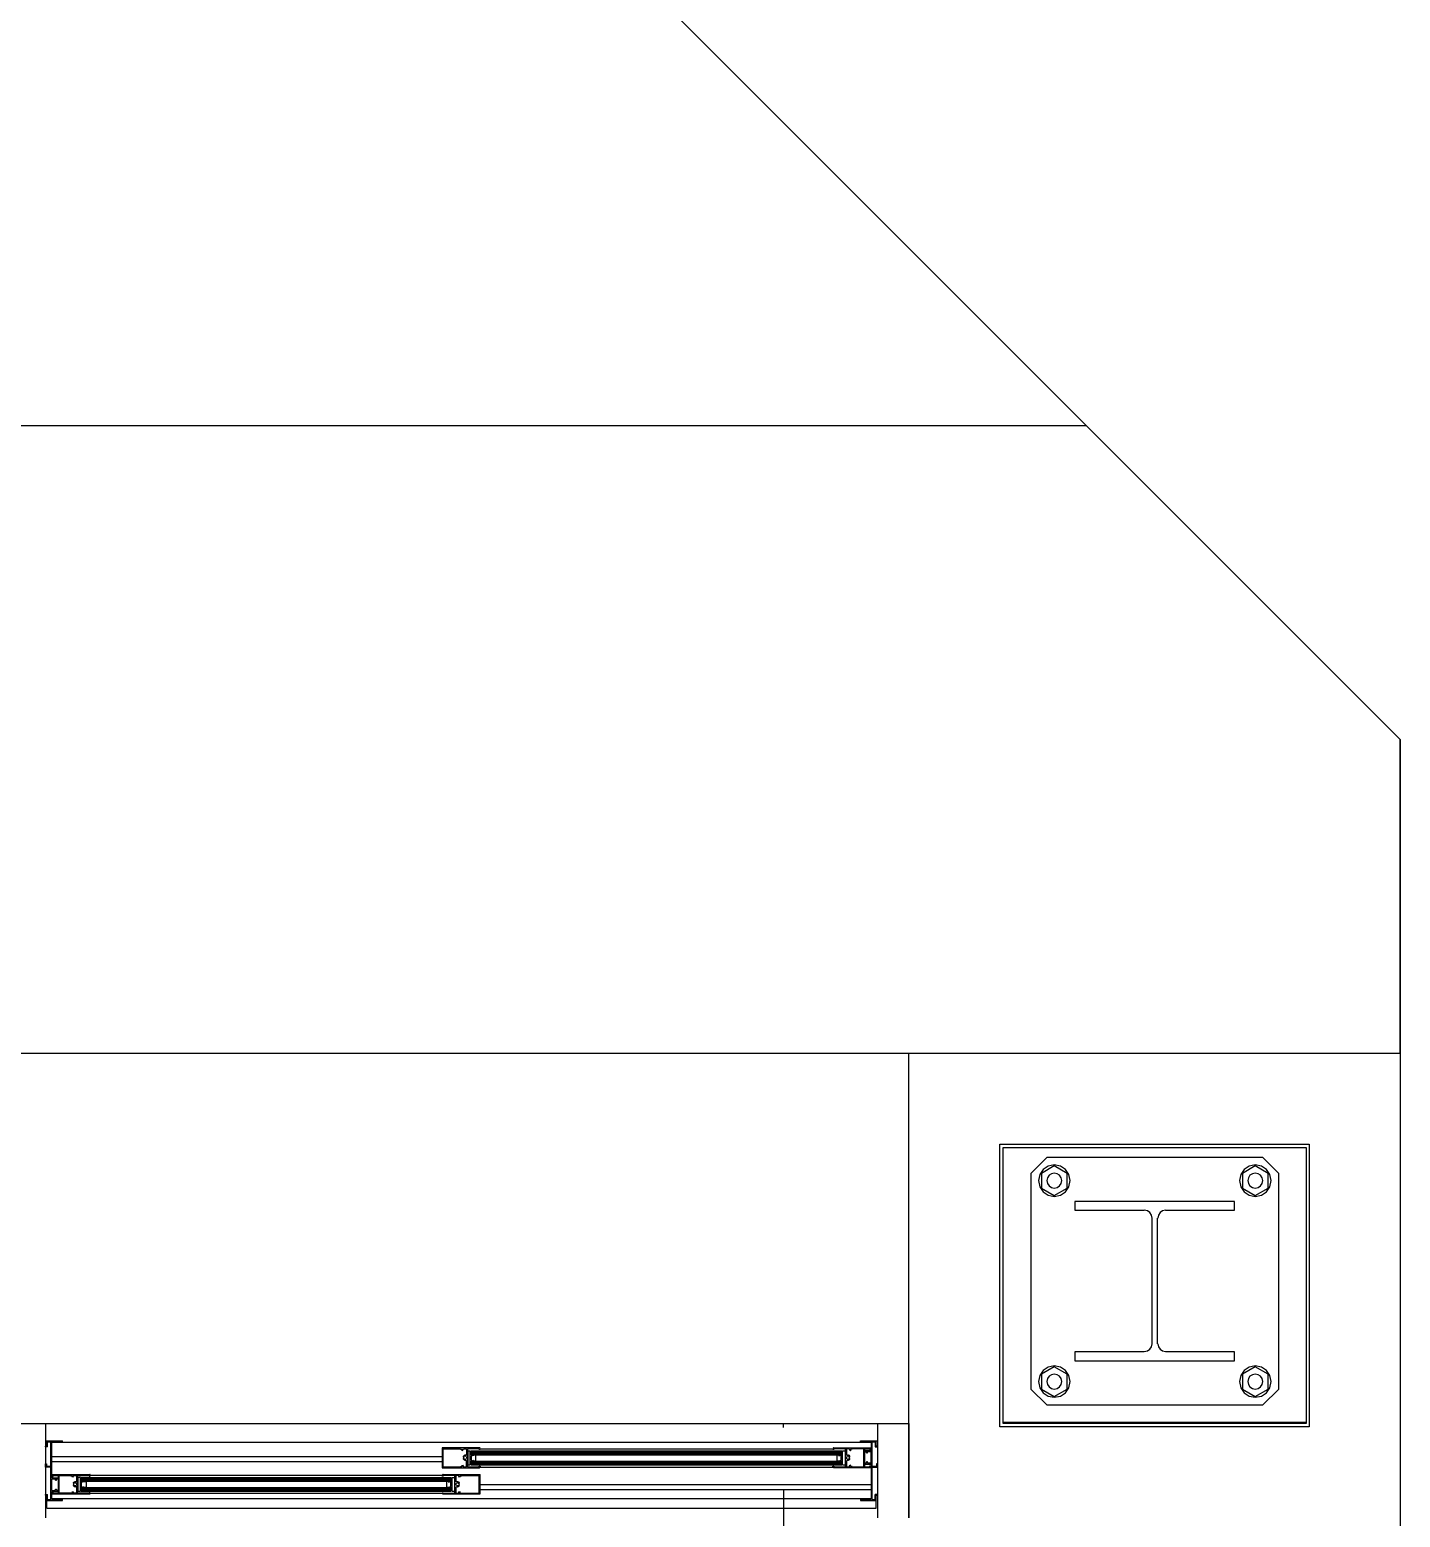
# Model space of a CAD drawing. Header units: millimetres. Extents: x 7649 to 34105, y 3983 to 25377.
# Drawn here: x 31922 to 34105, y 20638 to 23007 of the extents above; entities that cross this region are included whole.
import ezdxf

# ---------------------------------------------------------------- set-up
doc = ezdxf.new("R2010")
doc.units = ezdxf.units.MM

msp = doc.modelspace()

# ---------------------------------------------------------------- linework, layer by layer
at = {"layer": 'GEOMETRY', "color": 7}
for p, q in [((30605.23611, 25376.89306), (34105.14444, 21876.45556)), ((33605.08194, 22376.51806), (7649.45694, 22376.51806)), ((34105.14444, 21876.45556), (33605.08194, 22376.51806)), ((34105.14444, 21876.45556), (34105.14444, 5374.92222)), ((34105.14444, 21376.92222), (34105.14444, 21876.45556)), ((7649.45694, 21376.92222), (34105.14444, 21376.92222)), ((33542.11111, 21210.76389), (33516.71111, 21185.36389)), ((33886.06944, 21210.76389), (33542.11111, 21210.76389)), ((33911.46944, 21185.36389), (33886.06944, 21210.76389)), ((33516.71111, 21185.36389), (33516.71111, 20841.93472)), ((33536.24377, 21191.7604), (33530.85715, 21183.77083)), ((33553.75278, 21197.53472), (33533.64444, 21185.36389)), ((33533.64444, 21185.36389), (33533.64444, 21162.08056)), ((33544.23333, 21197.14702), (33536.24377, 21191.7604)), ((33554.01736, 21199.12222), (33544.23333, 21197.14702)), ((33549.38305, 21184.95736), (33545.5985, 21182.40567)), ((33554.01736, 21185.89306), (33549.38305, 21184.95736)), ((33574.39028, 21185.36389), (33553.75278, 21197.53472)), ((33563.80139, 21197.14702), (33554.01736, 21199.12222)), ((33558.65167, 21184.95736), (33554.01736, 21185.89306)), ((33562.43623, 21182.40567), (33558.65167, 21184.95736)), ((33571.79095, 21191.7604), (33563.80139, 21197.14702)), ((33577.17758, 21183.77083), (33571.79095, 21191.7604)), ((33574.39028, 21162.08056), (33574.39028, 21185.36389)), ((33856.3896, 21191.7604), (33851.00298, 21183.77083)), ((33873.89861, 21197.53472), (33853.79028, 21185.36389)), ((33853.79028, 21185.36389), (33853.79028, 21162.08056)), ((33864.37917, 21197.14702), (33856.3896, 21191.7604)), ((33874.16319, 21199.12222), (33864.37917, 21197.14702)), ((33869.52888, 21184.95736), (33865.74433, 21182.40567)), ((33874.16319, 21185.89306), (33869.52888, 21184.95736)), ((33894.53611, 21185.36389), (33873.89861, 21197.53472)), ((33883.94722, 21197.14702), (33874.16319, 21199.12222)), ((33878.7975, 21184.95736), (33874.16319, 21185.89306)), ((33882.58206, 21182.40567), (33878.7975, 21184.95736)), ((33891.93679, 21191.7604), (33883.94722, 21197.14702)), ((33897.32341, 21183.77083), (33891.93679, 21191.7604)), ((33894.53611, 21162.08056), (33894.53611, 21185.36389)), ((33911.46944, 20841.93472), (33911.46944, 21185.36389)), ((33530.85715, 21183.77083), (33528.88194, 21173.98681)), ((33528.88194, 21173.98681), (33530.85715, 21164.20278)), ((33530.85715, 21164.20278), (33536.24377, 21156.21321)), ((33533.64444, 21162.08056), (33553.75278, 21150.43889)), ((33543.04681, 21178.62112), (33542.11111, 21173.98681)), ((33542.11111, 21173.98681), (33543.04681, 21169.3525)), ((33545.5985, 21182.40567), (33543.04681, 21178.62112)), ((33543.04681, 21169.3525), (33545.5985, 21165.56794)), ((33545.5985, 21165.56794), (33549.38305, 21163.01625)), ((33549.38305, 21163.01625), (33554.01736, 21162.08056)), ((33553.75278, 21150.43889), (33574.39028, 21162.08056)), ((33554.01736, 21162.08056), (33558.65167, 21163.01625)), ((33558.65167, 21163.01625), (33562.43623, 21165.56794)), ((33564.98791, 21178.62112), (33562.43623, 21182.40567)), ((33562.43623, 21165.56794), (33564.98791, 21169.3525)), ((33565.92361, 21173.98681), (33564.98791, 21178.62112)), ((33564.98791, 21169.3525), (33565.92361, 21173.98681)), ((33571.79095, 21156.21321), (33577.17758, 21164.20278)), ((33579.15278, 21173.98681), (33577.17758, 21183.77083)), ((33577.17758, 21164.20278), (33579.15278, 21173.98681)), ((33851.00298, 21183.77083), (33849.02778, 21173.98681)), ((33849.02778, 21173.98681), (33851.00298, 21164.20278)), ((33851.00298, 21164.20278), (33856.3896, 21156.21321)), ((33853.79028, 21162.08056), (33873.89861, 21150.43889)), ((33863.19264, 21178.62112), (33862.25694, 21173.98681)), ((33862.25694, 21173.98681), (33863.19264, 21169.3525)), ((33865.74433, 21182.40567), (33863.19264, 21178.62112)), ((33863.19264, 21169.3525), (33865.74433, 21165.56794)), ((33865.74433, 21165.56794), (33869.52888, 21163.01625)), ((33869.52888, 21163.01625), (33874.16319, 21162.08056)), ((33873.89861, 21150.43889), (33894.53611, 21162.08056)), ((33874.16319, 21162.08056), (33878.7975, 21163.01625)), ((33878.7975, 21163.01625), (33882.58206, 21165.56794)), ((33885.13375, 21178.62112), (33882.58206, 21182.40567)), ((33882.58206, 21165.56794), (33885.13375, 21169.3525)), ((33886.06944, 21173.98681), (33885.13375, 21178.62112)), ((33885.13375, 21169.3525), (33886.06944, 21173.98681)), ((33891.93679, 21156.21321), (33897.32341, 21164.20278)), ((33899.29861, 21173.98681), (33897.32341, 21183.77083)), ((33897.32341, 21164.20278), (33899.29861, 21173.98681)), ((33536.24377, 21156.21321), (33544.23333, 21150.82659)), ((33544.23333, 21150.82659), (33554.01736, 21148.85139)), ((33554.01736, 21148.85139), (33563.80139, 21150.82659)), ((33563.80139, 21150.82659), (33571.79095, 21156.21321)), ((33841.09028, 21140.91389), (33586.56111, 21140.91389)), ((33586.56111, 21140.91389), (33586.56111, 21126.62639)), ((33841.09028, 21126.62639), (33841.09028, 21140.91389)), ((33856.3896, 21156.21321), (33864.37917, 21150.82659)), ((33864.37917, 21150.82659), (33874.16319, 21148.85139)), ((33874.16319, 21148.85139), (33883.94722, 21150.82659)), ((33883.94722, 21150.82659), (33891.93679, 21156.21321)), ((33586.56111, 21126.62639), (33697.15694, 21126.62639)), ((33702.26235, 21125.64928), (33697.42153, 21126.62639)), ((33706.21505, 21122.98449), (33702.26235, 21125.64928)), ((33708.87984, 21119.03179), (33706.21505, 21122.98449)), ((33709.85694, 21114.19097), (33708.87984, 21119.03179)), ((33709.85694, 20913.90139), (33709.85694, 21113.92639)), ((33718.32361, 20913.90139), (33718.32361, 21113.92639)), ((33719.82988, 21119.03179), (33718.85278, 21114.19097)), ((33722.49467, 21122.98449), (33719.82988, 21119.03179)), ((33726.44737, 21125.64928), (33722.49467, 21122.98449)), ((33731.28819, 21126.62639), (33726.44737, 21125.64928)), ((33731.02361, 21126.62639), (33841.09028, 21126.62639)), ((33697.15694, 20901.20139), (33586.56111, 20901.20139)), ((33586.56111, 20901.20139), (33586.56111, 20886.91389)), ((33697.42153, 20901.73056), (33702.26235, 20902.70766)), ((33702.26235, 20902.70766), (33706.21505, 20905.37245)), ((33706.21505, 20905.37245), (33708.87984, 20909.32515)), ((33708.87984, 20909.32515), (33709.85694, 20914.16597)), ((33718.85278, 20914.16597), (33719.82988, 20909.32515)), ((33719.82988, 20909.32515), (33722.49467, 20905.37245)), ((33722.49467, 20905.37245), (33726.44737, 20902.70766)), ((33726.44737, 20902.70766), (33731.28819, 20901.73056)), ((33841.09028, 20901.20139), (33731.02361, 20901.20139)), ((33841.09028, 20886.91389), (33841.09028, 20901.20139)), ((33553.75278, 20877.38889), (33533.64444, 20865.74722)), ((33544.23333, 20877.00119), (33536.24377, 20871.61457)), ((33554.01736, 20878.97639), (33544.23333, 20877.00119)), ((33574.39028, 20865.74722), (33553.75278, 20877.38889)), ((33563.80139, 20877.00119), (33554.01736, 20878.97639)), ((33571.79095, 20871.61457), (33563.80139, 20877.00119)), ((33586.56111, 20886.91389), (33841.09028, 20886.91389)), ((33873.89861, 20877.38889), (33853.79028, 20865.74722)), ((33864.37917, 20877.00119), (33856.3896, 20871.61457)), ((33874.16319, 20878.97639), (33864.37917, 20877.00119)), ((33894.53611, 20865.74722), (33873.89861, 20877.38889)), ((33883.94722, 20877.00119), (33874.16319, 20878.97639)), ((33891.93679, 20871.61457), (33883.94722, 20877.00119)), ((33530.85715, 20863.625), (33528.88194, 20853.84097)), ((33528.88194, 20853.84097), (33530.85715, 20844.05695)), ((33536.24377, 20871.61457), (33530.85715, 20863.625)), ((33533.64444, 20865.74722), (33533.64444, 20841.93472)), ((33543.04681, 20858.47528), (33542.11111, 20853.84097)), ((33542.11111, 20853.84097), (33543.04681, 20849.20666)), ((33545.5985, 20862.25984), (33543.04681, 20858.47528)), ((33549.38305, 20864.81152), (33545.5985, 20862.25984)), ((33554.01736, 20865.74722), (33549.38305, 20864.81152)), ((33558.65167, 20864.81152), (33554.01736, 20865.74722)), ((33562.43623, 20862.25984), (33558.65167, 20864.81152)), ((33564.98791, 20858.47528), (33562.43623, 20862.25984)), ((33565.92361, 20853.84097), (33564.98791, 20858.47528)), ((33564.98791, 20849.20666), (33565.92361, 20853.84097)), ((33577.17758, 20863.625), (33571.79095, 20871.61457)), ((33574.39028, 20841.93472), (33574.39028, 20865.74722)), ((33579.15278, 20853.84097), (33577.17758, 20863.625)), ((33577.17758, 20844.05695), (33579.15278, 20853.84097)), ((33851.00298, 20863.625), (33849.02778, 20853.84097)), ((33849.02778, 20853.84097), (33851.00298, 20844.05695)), ((33856.3896, 20871.61457), (33851.00298, 20863.625)), ((33853.79028, 20865.74722), (33853.79028, 20841.93472)), ((33863.19264, 20858.47528), (33862.25694, 20853.84097)), ((33862.25694, 20853.84097), (33863.19264, 20849.20666)), ((33865.74433, 20862.25984), (33863.19264, 20858.47528)), ((33869.52888, 20864.81152), (33865.74433, 20862.25984)), ((33874.16319, 20865.74722), (33869.52888, 20864.81152)), ((33878.7975, 20864.81152), (33874.16319, 20865.74722)), ((33882.58206, 20862.25984), (33878.7975, 20864.81152)), ((33885.13375, 20858.47528), (33882.58206, 20862.25984)), ((33886.06944, 20853.84097), (33885.13375, 20858.47528)), ((33885.13375, 20849.20666), (33886.06944, 20853.84097)), ((33897.32341, 20863.625), (33891.93679, 20871.61457)), ((33894.53611, 20841.93472), (33894.53611, 20865.74722)), ((33899.29861, 20853.84097), (33897.32341, 20863.625)), ((33897.32341, 20844.05695), (33899.29861, 20853.84097)), ((33516.71111, 20841.93472), (33542.11111, 20816.53472)), ((33530.85715, 20844.05695), (33536.24377, 20836.06738)), ((33533.64444, 20841.93472), (33553.75278, 20830.29306)), ((33536.24377, 20836.06738), (33544.23333, 20830.68076)), ((33543.04681, 20849.20666), (33545.5985, 20845.42211)), ((33544.23333, 20830.68076), (33554.01736, 20828.70556)), ((33545.5985, 20845.42211), (33549.38305, 20842.87042)), ((33549.38305, 20842.87042), (33554.01736, 20841.93472)), ((33553.75278, 20830.29306), (33574.39028, 20841.93472)), ((33554.01736, 20841.93472), (33558.65167, 20842.87042)), ((33554.01736, 20828.70556), (33563.80139, 20830.68076)), ((33558.65167, 20842.87042), (33562.43623, 20845.42211)), ((33562.43623, 20845.42211), (33564.98791, 20849.20666)), ((33563.80139, 20830.68076), (33571.79095, 20836.06738)), ((33571.79095, 20836.06738), (33577.17758, 20844.05695)), ((33851.00298, 20844.05695), (33856.3896, 20836.06738)), ((33853.79028, 20841.93472), (33873.89861, 20830.29306)), ((33856.3896, 20836.06738), (33864.37917, 20830.68076)), ((33863.19264, 20849.20666), (33865.74433, 20845.42211)), ((33864.37917, 20830.68076), (33874.16319, 20828.70556)), ((33865.74433, 20845.42211), (33869.52888, 20842.87042)), ((33869.52888, 20842.87042), (33874.16319, 20841.93472)), ((33873.89861, 20830.29306), (33894.53611, 20841.93472)), ((33874.16319, 20841.93472), (33878.7975, 20842.87042)), ((33874.16319, 20828.70556), (33883.94722, 20830.68076)), ((33878.7975, 20842.87042), (33882.58206, 20845.42211)), ((33882.58206, 20845.42211), (33885.13375, 20849.20666)), ((33883.94722, 20830.68076), (33891.93679, 20836.06738)), ((33886.06944, 20816.53472), (33911.46944, 20841.93472)), ((33891.93679, 20836.06738), (33897.32341, 20844.05695)), ((33542.11111, 20816.53472), (33886.06944, 20816.53472)), ((31946.67361, 20786.90139), (33272.76528, 20786.90139)), ((33122.48194, 20780.55139), (33122.48194, 20786.90139)), ((33472.79028, 20789.01806), (33955.39028, 20789.01806)), ((31946.67361, 20759.38472), (31949.31944, 20759.38472)), ((31949.31944, 20750.91806), (31949.31944, 20759.38472)), ((31949.31944, 20759.38472), (31974.19028, 20759.38472)), ((31950.37778, 20749.85972), (31950.37778, 20757.79722)), ((31950.37778, 20757.79722), (31955.66944, 20757.79722)), ((31955.66944, 20719.16806), (31955.66944, 20757.79722)), ((31957.25694, 20757.79722), (31974.19028, 20757.79722)), ((31957.25694, 20700.64722), (31957.25694, 20757.79722)), ((31974.19028, 20757.79722), (31974.19028, 20759.38472)), ((33245.24861, 20759.38472), (33270.11944, 20759.38472)), ((33245.24861, 20757.79722), (33245.24861, 20759.38472)), ((33245.24861, 20757.79722), (33262.18194, 20757.79722)), ((33262.18194, 20757.79722), (33262.18194, 20744.03889)), ((33263.76944, 20757.79722), (33268.53194, 20757.79722)), ((33263.76944, 20719.16806), (33263.76944, 20757.79722)), ((33268.53194, 20757.79722), (33268.53194, 20749.85972)), ((33270.11944, 20759.38472), (33272.76528, 20759.38472)), ((33270.11944, 20750.91806), (33270.11944, 20759.38472)), ((31946.67361, 20749.85972), (31946.67361, 20750.91806)), ((31946.67361, 20750.91806), (31949.31944, 20750.91806)), ((31950.37778, 20749.85972), (31946.67361, 20749.85972)), ((31957.25694, 20757.26806), (33262.18194, 20757.26806)), ((31957.25694, 20734.51389), (32579.02778, 20734.51389)), ((32638.29444, 20748.27222), (32579.02778, 20748.27222)), ((32579.02778, 20748.27222), (32579.02778, 20716.52222)), ((32580.08611, 20746.68472), (32580.08611, 20718.10972)), ((32580.08611, 20746.68472), (32608.13194, 20746.68472)), ((32608.13194, 20746.15556), (32608.13194, 20746.68472)), ((32608.13194, 20746.15556), (32610.77778, 20746.15556)), ((32610.77778, 20743.50972), (32610.77778, 20746.15556)), ((32611.30694, 20743.50972), (32612.89444, 20746.68472)), ((32612.39738, 20734.47337), (32612.36832, 20734.1799)), ((32612.36832, 20734.1799), (32612.44807, 20733.89597)), ((32612.53813, 20734.7438), (32612.39738, 20734.47337)), ((32613.33315, 20735.76695), (32612.70038, 20735.13428)), ((32612.89444, 20746.68472), (32617.65694, 20746.68472)), ((32614.08174, 20736.23697), (32613.33315, 20735.76695)), ((32614.91576, 20736.52972), (32614.08174, 20736.23697)), ((32615.06616, 20734.92577), (32614.38562, 20734.5739)), ((32615.80486, 20736.63056), (32614.91576, 20736.52972)), ((32615.80486, 20735.04306), (32615.06616, 20734.92577)), ((32616.21542, 20736.60926), (32615.80486, 20736.63056)), ((32616.54356, 20734.92577), (32615.80486, 20735.04306)), ((32616.62051, 20736.54584), (32616.21542, 20736.60926)), ((32617.2241, 20734.5739), (32616.54356, 20734.92577)), ((32617.01688, 20736.44096), (32616.62051, 20736.54584)), ((32617.40133, 20736.2953), (32617.01688, 20736.44096)), ((32617.65694, 20746.68472), (32617.65694, 20736.10139)), ((32618.06882, 20733.40051), (32617.71696, 20734.08105)), ((32637.76528, 20746.68472), (32619.24444, 20746.68472)), ((32619.24444, 20746.68472), (32619.24444, 20718.10972)), ((32619.77361, 20743.50972), (32619.77361, 20721.28472)), ((32619.77361, 20743.50972), (32623.47778, 20743.50972)), ((32623.47778, 20721.28472), (32623.47778, 20743.50972)), ((32625.06528, 20743.50972), (33215.61528, 20743.50972)), ((32625.06528, 20737.15972), (32625.06528, 20743.50972)), ((32625.06528, 20742.45139), (33215.61528, 20742.45139)), ((32625.06528, 20741.39306), (33215.61528, 20741.39306)), ((32625.06528, 20740.33472), (33215.61528, 20740.33472)), ((32625.06528, 20739.27639), (33215.61528, 20739.27639)), ((32625.06528, 20738.21806), (33215.61528, 20738.21806)), ((32625.06528, 20737.15972), (33215.61528, 20737.15972)), ((32625.59444, 20735.57222), (32629.29861, 20736.63056)), ((32625.59444, 20728.69306), (32625.59444, 20735.57222)), ((32632.47361, 20736.63056), (32629.29861, 20736.63056)), ((32632.47361, 20727.63472), (32632.47361, 20736.63056)), ((32637.76528, 20745.62639), (32637.76528, 20746.68472)), ((32639.35278, 20745.62639), (32637.76528, 20745.62639)), ((32638.86799, 20748.20985), (32638.55903, 20748.27222)), ((32639.12029, 20748.03974), (32638.86799, 20748.20985)), ((32639.2904, 20747.78744), (32639.12029, 20748.03974)), ((32639.35278, 20747.47847), (32639.2904, 20747.78744)), ((32639.35278, 20747.21389), (32639.35278, 20745.62639)), ((32639.35278, 20746.68472), (33201.32778, 20746.68472)), ((33201.32778, 20745.62639), (33201.32778, 20747.21389)), ((33202.91528, 20745.62639), (33201.32778, 20745.62639)), ((33201.91932, 20747.78744), (33201.85694, 20747.47847)), ((33202.08943, 20748.03974), (33201.91932, 20747.78744)), ((33202.34173, 20748.20985), (33202.08943, 20748.03974)), ((33202.65069, 20748.27222), (33202.34173, 20748.20985)), ((33202.38611, 20748.27222), (33261.12361, 20748.27222)), ((33221.43611, 20746.68472), (33202.91528, 20746.68472)), ((33202.91528, 20746.68472), (33202.91528, 20745.62639)), ((33210.85278, 20736.63056), (33207.67778, 20736.63056)), ((33207.67778, 20736.63056), (33207.67778, 20727.63472)), ((33210.85278, 20735.57222), (33214.55694, 20736.63056)), ((33214.55694, 20728.69306), (33214.55694, 20735.57222)), ((33215.61528, 20737.15972), (33215.61528, 20743.50972)), ((33216.67361, 20721.28472), (33216.67361, 20743.50972)), ((33216.67361, 20743.50972), (33220.90694, 20743.50972)), ((33220.90694, 20743.50972), (33220.90694, 20721.28472)), ((33221.43611, 20718.10972), (33221.43611, 20746.68472)), ((33227.25694, 20746.68472), (33223.02361, 20746.68472)), ((33223.02361, 20746.68472), (33223.02361, 20736.10139)), ((33223.49276, 20734.08105), (33223.1409, 20733.40051)), ((33225.08076, 20736.61765), (33223.8084, 20736.2953)), ((33224.66616, 20734.92577), (33223.98562, 20734.5739)), ((33225.40486, 20735.04306), (33224.66616, 20734.92577)), ((33226.35645, 20736.51479), (33225.08076, 20736.61765)), ((33226.14356, 20734.92577), (33225.40486, 20735.04306)), ((33226.8241, 20734.5739), (33226.14356, 20734.92577)), ((33227.53334, 20736.01192), (33226.35645, 20736.51479)), ((33228.84444, 20743.50972), (33227.25694, 20746.68472)), ((33228.50934, 20735.13428), (33227.53334, 20736.01192)), ((33228.25585, 20734.55071), (33228.14243, 20734.7438)), ((33228.23656, 20733.90468), (33228.30438, 20734.1181)), ((33228.31033, 20734.3378), (33228.25585, 20734.55071)), ((33228.30438, 20734.1181), (33228.31033, 20734.3378)), ((33229.37361, 20743.50972), (33228.84444, 20743.50972)), ((33232.01944, 20746.15556), (33229.37361, 20746.15556)), ((33229.37361, 20746.15556), (33229.37361, 20743.50972)), ((33250.54028, 20746.68472), (33232.01944, 20746.68472)), ((33232.01944, 20746.68472), (33232.01944, 20746.15556)), ((33250.54028, 20718.10972), (33250.54028, 20746.68472)), ((33251.59861, 20746.68472), (33251.59861, 20718.10972)), ((33251.59861, 20746.68472), (33260.06528, 20746.68472)), ((33252.12778, 20744.03889), (33262.18194, 20744.03889)), ((33252.12778, 20742.45139), (33252.12778, 20744.03889)), ((33252.12778, 20742.45139), (33254.77361, 20742.45139)), ((33254.77361, 20740.33472), (33254.77361, 20742.45139)), ((33254.77361, 20740.33472), (33256.36111, 20740.33472)), ((33256.36111, 20742.45139), (33262.18194, 20742.45139)), ((33256.36111, 20740.33472), (33256.36111, 20742.45139)), ((33260.06528, 20746.68472), (33260.06528, 20744.56806)), ((33260.06528, 20744.56806), (33261.12361, 20744.56806)), ((33261.12361, 20748.27222), (33261.12361, 20744.56806)), ((33262.18194, 20723.93056), (33262.18194, 20742.45139)), ((33268.53194, 20749.85972), (33272.76528, 20749.85972)), ((33272.76528, 20750.91806), (33270.11944, 20750.91806)), ((33272.76528, 20749.85972), (33272.76528, 20750.91806)), ((33272.76528, 20673.65972), (33272.76528, 20749.85972)), ((31947.20278, 20717.58056), (31947.20278, 20722.87222)), ((31947.20278, 20722.87222), (31948.79028, 20722.87222)), ((31955.66944, 20717.58056), (31947.20278, 20717.58056)), ((31948.79028, 20722.87222), (31948.79028, 20719.16806)), ((31948.79028, 20719.16806), (31955.66944, 20719.16806)), ((31955.66944, 20665.72222), (31955.66944, 20717.58056)), ((31957.25694, 20726.57639), (32579.02778, 20726.57639)), ((32579.02778, 20716.52222), (32638.29444, 20716.52222)), ((32580.08611, 20718.10972), (32608.13194, 20718.10972)), ((32608.13194, 20718.10972), (32608.13194, 20718.63889)), ((32608.13194, 20718.63889), (32610.77778, 20718.63889)), ((32610.77778, 20718.63889), (32610.77778, 20720.75556)), ((32611.30694, 20720.75556), (32612.89444, 20718.10972)), ((32612.37617, 20730.67634), (32612.37023, 20730.45665)), ((32612.37023, 20730.45665), (32612.4247, 20730.24373)), ((32612.444, 20730.88976), (32612.37617, 20730.67634)), ((32612.4247, 20730.24373), (32612.53813, 20730.05064)), ((32612.56869, 20731.07578), (32612.444, 20730.88976)), ((32612.44807, 20733.89597), (32612.63378, 20733.6542)), ((32612.73684, 20731.21729), (32612.56869, 20731.07578)), ((32612.63378, 20733.6542), (32612.89674, 20733.49996)), ((32612.70038, 20730.18933), (32613.67638, 20729.31169)), ((32612.93732, 20731.30733), (32612.73684, 20731.21729)), ((32612.89444, 20718.10972), (32617.65694, 20718.10972)), ((32612.89674, 20733.49996), (32613.18838, 20733.4561)), ((32613.15903, 20731.33889), (32612.93732, 20731.30733)), ((32613.31691, 20731.32303), (32613.15903, 20731.33889)), ((32613.18838, 20733.4561), (32613.47597, 20733.52139)), ((32613.46707, 20731.27668), (32613.31691, 20731.32303)), ((32613.42361, 20733.45556), (32613.95278, 20733.45556)), ((32613.42361, 20730.80972), (32613.95278, 20730.80972)), ((32613.60515, 20731.20166), (32613.46707, 20731.27668)), ((32613.47597, 20733.52139), (32613.72682, 20733.69464)), ((32613.72682, 20731.0998), (32613.60515, 20731.20166)), ((32613.67638, 20729.31169), (32614.85327, 20728.80883)), ((32613.95278, 20730.80972), (32613.95278, 20730.28056)), ((32614.38562, 20730.74971), (32615.06616, 20730.39784)), ((32614.85327, 20728.80883), (32616.12896, 20728.70596)), ((32615.06616, 20730.39784), (32615.80486, 20730.28056)), ((32615.80486, 20730.28056), (32616.54356, 20730.39784)), ((32616.12896, 20728.70596), (32617.40133, 20729.02831)), ((32616.54356, 20730.39784), (32617.2241, 20730.74971)), ((32616.59861, 20730.28056), (32616.59861, 20730.80972)), ((32617.65694, 20718.10972), (32617.65694, 20728.16389)), ((32617.71696, 20731.24256), (32618.06882, 20731.92311)), ((32618.18611, 20732.66181), (32618.06882, 20733.40051)), ((32618.06882, 20731.92311), (32618.18611, 20732.66181)), ((32619.24444, 20718.10972), (32637.76528, 20718.10972)), ((32619.77361, 20721.28472), (32623.47778, 20721.28472)), ((32625.06528, 20727.10556), (33215.61528, 20727.10556)), ((32625.06528, 20721.28472), (32625.06528, 20727.10556)), ((32625.06528, 20726.04722), (33215.61528, 20726.04722)), ((32625.06528, 20725.51806), (33215.61528, 20725.51806)), ((32625.06528, 20724.45972), (33215.61528, 20724.45972)), ((32625.06528, 20723.40139), (33215.61528, 20723.40139)), ((32625.06528, 20722.34306), (33215.61528, 20722.34306)), ((32625.06528, 20721.28472), (33215.61528, 20721.28472)), ((32625.59444, 20727.63472), (32629.29861, 20728.69306)), ((32629.29861, 20727.63472), (32632.47361, 20727.63472)), ((32637.76528, 20718.10972), (32637.76528, 20719.16806)), ((32637.76528, 20719.16806), (32639.35278, 20719.16806)), ((32638.55903, 20717.05139), (32638.86799, 20717.11377)), ((32638.86799, 20717.11377), (32639.12029, 20717.28387)), ((32639.12029, 20717.28387), (32639.2904, 20717.53617)), ((32639.2904, 20717.53617), (32639.35278, 20717.84514)), ((32639.35278, 20719.16806), (32639.35278, 20717.58056)), ((32639.35278, 20717.58056), (33201.32778, 20717.58056)), ((33201.32778, 20717.58056), (33201.32778, 20719.16806)), ((33201.32778, 20719.16806), (33202.91528, 20719.16806)), ((33201.85694, 20717.84514), (33201.91932, 20717.53617)), ((33201.91932, 20717.53617), (33202.08943, 20717.28387)), ((33202.08943, 20717.28387), (33202.34173, 20717.11377)), ((33202.34173, 20717.11377), (33202.65069, 20717.05139)), ((33261.12361, 20716.52222), (33202.38611, 20716.52222)), ((33202.91528, 20719.16806), (33202.91528, 20718.10972)), ((33202.91528, 20718.10972), (33221.43611, 20718.10972)), ((33207.67778, 20727.63472), (33210.85278, 20727.63472)), ((33210.85278, 20727.63472), (33214.55694, 20728.69306)), ((33215.61528, 20721.28472), (33215.61528, 20727.10556)), ((33216.67361, 20721.28472), (33220.90694, 20721.28472)), ((33223.1409, 20733.40051), (33223.02361, 20732.66181)), ((33223.02361, 20732.66181), (33223.1409, 20731.92311)), ((33223.02361, 20728.16389), (33223.02361, 20718.10972)), ((33223.02361, 20718.10972), (33227.25694, 20718.10972)), ((33223.1409, 20731.92311), (33223.49276, 20731.24256)), ((33223.55278, 20730.28056), (33223.55278, 20730.80972)), ((33223.8084, 20729.02831), (33224.19284, 20728.88266)), ((33223.98562, 20730.74971), (33224.66616, 20730.39784)), ((33224.19284, 20728.88266), (33224.58922, 20728.77777)), ((33224.58922, 20728.77777), (33224.9943, 20728.71435)), ((33224.66616, 20730.39784), (33225.40486, 20730.28056)), ((33224.9943, 20728.71435), (33225.40486, 20728.69306)), ((33225.40486, 20730.28056), (33226.14356, 20730.39784)), ((33225.40486, 20728.69306), (33226.29396, 20728.79389)), ((33226.14356, 20730.39784), (33226.8241, 20730.74971)), ((33226.19861, 20730.28056), (33226.19861, 20730.80972)), ((33226.29396, 20728.79389), (33227.12799, 20729.08664)), ((33226.95374, 20733.69464), (33227.07541, 20733.59278)), ((33227.20459, 20731.27305), (33226.95374, 20731.0998)), ((33227.07541, 20733.59278), (33227.21349, 20733.51777)), ((33227.12799, 20729.08664), (33227.87657, 20729.55666)), ((33227.49218, 20731.33835), (33227.20459, 20731.27305)), ((33227.21349, 20733.51777), (33227.36364, 20733.47141)), ((33227.25694, 20718.10972), (33228.84444, 20720.75556)), ((33227.36364, 20733.47141), (33227.52153, 20733.45556)), ((33227.78381, 20731.29448), (33227.49218, 20731.33835)), ((33227.52153, 20733.45556), (33227.74323, 20733.48712)), ((33227.74323, 20733.48712), (33227.94372, 20733.57715)), ((33228.04678, 20731.14025), (33227.78381, 20731.29448)), ((33227.87657, 20729.55666), (33228.50934, 20730.18933)), ((33227.94372, 20733.57715), (33228.11187, 20733.71867)), ((33228.23249, 20730.89847), (33228.04678, 20731.14025)), ((33228.11187, 20733.71867), (33228.23656, 20733.90468)), ((33228.14243, 20730.05064), (33228.28317, 20730.32107)), ((33228.31224, 20730.61455), (33228.23249, 20730.89847)), ((33228.28317, 20730.32107), (33228.31224, 20730.61455)), ((33228.84444, 20721.28472), (33229.37361, 20721.28472)), ((33229.37361, 20718.63889), (33229.37361, 20720.75556)), ((33232.01944, 20718.63889), (33229.37361, 20718.63889)), ((33232.01944, 20718.10972), (33232.01944, 20718.63889)), ((33232.01944, 20718.10972), (33250.54028, 20718.10972)), ((33251.59861, 20718.10972), (33260.06528, 20718.10972)), ((33254.77361, 20723.93056), (33252.12778, 20723.93056)), ((33252.12778, 20723.93056), (33252.12778, 20722.34306)), ((33252.12778, 20722.34306), (33262.18194, 20722.34306)), ((33256.36111, 20726.04722), (33254.77361, 20726.04722)), ((33254.77361, 20726.04722), (33254.77361, 20723.93056)), ((33256.36111, 20723.93056), (33256.36111, 20726.04722)), ((33262.18194, 20723.93056), (33256.36111, 20723.93056)), ((33260.06528, 20718.10972), (33260.06528, 20719.69722)), ((33260.06528, 20719.69722), (33261.12361, 20719.69722)), ((33261.12361, 20719.69722), (33261.12361, 20716.52222)), ((33262.18194, 20722.34306), (33262.18194, 20665.72222)), ((33263.76944, 20719.16806), (33270.64861, 20719.16806)), ((33263.76944, 20717.58056), (33272.23611, 20717.58056)), ((33263.76944, 20665.72222), (33263.76944, 20717.58056)), ((33272.23611, 20722.87222), (33270.64861, 20722.87222)), ((33270.64861, 20722.87222), (33270.64861, 20719.16806)), ((33272.23611, 20717.58056), (33272.23611, 20722.87222)), ((31957.25694, 20700.64722), (31967.31111, 20700.64722)), ((31957.25694, 20680.53889), (31957.25694, 20699.05972)), ((31957.25694, 20699.05972), (31963.07778, 20699.05972)), ((31957.78611, 20705.93889), (31957.78611, 20702.76389)), ((31957.78611, 20705.93889), (32017.05278, 20705.93889)), ((31957.78611, 20702.76389), (31959.37361, 20702.76389)), ((31959.37361, 20702.76389), (31959.37361, 20704.35139)), ((31959.37361, 20704.35139), (31967.31111, 20704.35139)), ((31963.07778, 20696.94306), (31963.07778, 20699.05972)), ((31963.07778, 20696.94306), (31964.66528, 20696.94306)), ((31964.66528, 20696.94306), (31964.66528, 20699.05972)), ((31964.66528, 20699.05972), (31967.31111, 20699.05972)), ((31967.31111, 20704.35139), (31967.31111, 20676.30556)), ((31967.31111, 20699.05972), (31967.31111, 20700.64722)), ((31968.89861, 20704.35139), (31987.41944, 20704.35139)), ((31968.89861, 20676.30556), (31968.89861, 20704.35139)), ((31987.41944, 20704.35139), (31987.41944, 20703.82222)), ((31987.41944, 20703.82222), (31989.53611, 20703.82222)), ((31989.53611, 20703.82222), (31989.53611, 20701.70556)), ((31990.59444, 20701.70556), (31992.18194, 20704.35139)), ((31991.2064, 20689.09431), (31991.12665, 20688.81038)), ((31991.12665, 20688.81038), (31991.15572, 20688.5169)), ((31991.18303, 20692.74655), (31991.12856, 20692.53363)), ((31991.12856, 20692.53363), (31991.1345, 20692.31394)), ((31991.1345, 20692.31394), (31991.20233, 20692.10051)), ((31991.15572, 20688.5169), (31991.29646, 20688.24648)), ((31991.29646, 20692.93963), (31991.18303, 20692.74655)), ((31991.20233, 20692.10051), (31991.32702, 20691.9145)), ((31991.39211, 20689.33608), (31991.2064, 20689.09431)), ((31991.32702, 20691.9145), (31991.49517, 20691.77298)), ((31991.65508, 20689.49031), (31991.39211, 20689.33608)), ((31992.43471, 20693.67859), (31991.45871, 20692.80095)), ((31991.45871, 20687.85599), (31992.09148, 20687.22333)), ((31991.49517, 20691.77298), (31991.69566, 20691.68295)), ((31991.94671, 20689.53418), (31991.65508, 20689.49031)), ((31991.69566, 20691.68295), (31991.91736, 20691.65139)), ((31991.91736, 20691.65139), (31992.07525, 20691.66725)), ((31992.2343, 20689.46888), (31991.94671, 20689.53418)), ((31992.07525, 20691.66725), (31992.2254, 20691.7136)), ((31992.09148, 20687.22333), (31992.84007, 20686.75331)), ((31992.18194, 20704.35139), (31996.41528, 20704.35139)), ((31992.18194, 20691.65139), (31992.71111, 20691.65139)), ((31992.18194, 20689.00556), (31992.71111, 20689.00556)), ((31992.2254, 20691.7136), (31992.36348, 20691.78862)), ((31992.48515, 20689.29563), (31992.2343, 20689.46888)), ((31992.36348, 20691.78862), (31992.48515, 20691.89048)), ((31993.61161, 20694.18145), (31992.43471, 20693.67859)), ((31992.71111, 20691.65139), (31992.71111, 20692.18056)), ((31992.84007, 20686.75331), (31993.67409, 20686.46056)), ((31993.82449, 20692.59243), (31993.14395, 20692.24057)), ((31993.14395, 20688.41638), (31993.82449, 20688.06451)), ((31994.88729, 20694.28432), (31993.61161, 20694.18145)), ((31994.56319, 20692.70972), (31993.82449, 20692.59243)), ((31993.82449, 20688.06451), (31994.56319, 20687.94722)), ((31995.30189, 20692.59243), (31994.56319, 20692.70972)), ((31994.56319, 20687.94722), (31995.30189, 20688.06451)), ((31996.15966, 20693.96196), (31994.88729, 20694.28432)), ((31995.98244, 20692.24057), (31995.30189, 20692.59243)), ((31995.30189, 20688.06451), (31995.98244, 20688.41638)), ((31995.35694, 20691.65139), (31995.35694, 20692.18056)), ((31995.77522, 20686.54932), (31996.15966, 20686.69498)), ((31996.41528, 20704.35139), (31996.41528, 20694.29722)), ((31996.82716, 20691.06717), (31996.47529, 20691.74771)), ((31996.47529, 20688.90923), (31996.82716, 20689.58977)), ((31996.94444, 20690.32847), (31996.82716, 20691.06717)), ((31996.82716, 20689.58977), (31996.94444, 20690.32847)), ((31998.00278, 20676.30556), (31998.00278, 20704.35139)), ((31998.00278, 20704.35139), (32016.52361, 20704.35139)), ((32002.76528, 20701.17639), (31998.53194, 20701.17639)), ((31998.53194, 20701.17639), (31998.53194, 20679.48056)), ((32002.76528, 20679.48056), (32002.76528, 20701.17639)), ((32003.82361, 20695.35556), (32003.82361, 20701.17639)), ((32003.82361, 20701.17639), (32593.31528, 20701.17639)), ((32003.82361, 20700.11806), (32593.31528, 20700.11806)), ((32003.82361, 20699.05972), (32593.31528, 20699.05972)), ((32003.82361, 20698.00139), (32593.31528, 20698.00139)), ((32003.82361, 20697.47222), (32593.31528, 20697.47222)), ((32003.82361, 20696.41389), (32593.31528, 20696.41389)), ((32003.82361, 20695.35556), (32593.31528, 20695.35556)), ((32004.35278, 20693.76806), (32008.05694, 20694.82639)), ((32004.35278, 20686.88889), (32004.35278, 20693.76806)), ((32004.35278, 20685.83056), (32008.05694, 20686.88889)), ((32008.05694, 20694.82639), (32011.76111, 20694.82639)), ((32011.76111, 20694.82639), (32011.76111, 20685.83056)), ((32016.52361, 20704.35139), (32016.52361, 20703.29306)), ((32016.52361, 20703.29306), (32018.11111, 20703.29306)), ((32017.62633, 20705.87651), (32017.31736, 20705.93889)), ((32017.87863, 20705.70641), (32017.62633, 20705.87651)), ((32018.04873, 20705.4541), (32017.87863, 20705.70641)), ((32018.11111, 20705.14514), (32018.04873, 20705.4541)), ((32018.11111, 20703.29306), (32018.11111, 20704.88056)), ((32018.11111, 20704.88056), (32579.02778, 20704.88056)), ((32579.02778, 20703.29306), (32579.02778, 20704.88056)), ((32580.61528, 20703.29306), (32579.02778, 20703.29306)), ((32579.61932, 20705.4541), (32579.55694, 20705.14514)), ((32579.78943, 20705.70641), (32579.61932, 20705.4541)), ((32580.04173, 20705.87651), (32579.78943, 20705.70641)), ((32580.35069, 20705.93889), (32580.04173, 20705.87651)), ((32580.08611, 20705.93889), (32639.35278, 20705.93889)), ((32599.13611, 20704.35139), (32580.61528, 20704.35139)), ((32580.61528, 20704.35139), (32580.61528, 20703.29306)), ((32589.08194, 20694.82639), (32585.90694, 20694.82639)), ((32585.90694, 20694.82639), (32585.90694, 20685.83056)), ((32589.08194, 20693.76806), (32592.78611, 20694.82639)), ((32589.08194, 20685.83056), (32592.78611, 20686.88889)), ((32592.78611, 20686.88889), (32592.78611, 20693.76806)), ((32593.31528, 20695.35556), (32593.31528, 20701.17639)), ((32594.90278, 20679.48056), (32594.90278, 20701.17639)), ((32594.90278, 20701.17639), (32598.60694, 20701.17639)), ((32598.60694, 20701.17639), (32598.60694, 20679.48056)), ((32599.13611, 20676.30556), (32599.13611, 20704.35139)), ((32604.95694, 20704.35139), (32600.72361, 20704.35139)), ((32600.72361, 20704.35139), (32600.72361, 20694.29722)), ((32600.8409, 20691.06717), (32600.72361, 20690.32847)), ((32600.72361, 20690.32847), (32600.8409, 20689.58977)), ((32601.19276, 20691.74771), (32600.8409, 20691.06717)), ((32600.8409, 20689.58977), (32601.19276, 20688.90923)), ((32602.78076, 20694.28432), (32601.5084, 20693.96196)), ((32601.5084, 20686.69498), (32601.89284, 20686.54932)), ((32602.36616, 20692.59243), (32601.68562, 20692.24057)), ((32601.68562, 20688.41638), (32602.36616, 20688.06451)), ((32601.78194, 20691.65139), (32601.78194, 20692.18056)), ((32603.10486, 20692.70972), (32602.36616, 20692.59243)), ((32602.36616, 20688.06451), (32603.10486, 20687.94722)), ((32604.05645, 20694.18145), (32602.78076, 20694.28432)), ((32603.84356, 20692.59243), (32603.10486, 20692.70972)), ((32603.10486, 20687.94722), (32603.84356, 20688.06451)), ((32604.5241, 20692.24057), (32603.84356, 20692.59243)), ((32603.84356, 20688.06451), (32604.5241, 20688.41638)), ((32603.99396, 20686.46056), (32604.82799, 20686.75331)), ((32605.23334, 20693.67859), (32604.05645, 20694.18145)), ((32604.42778, 20691.65139), (32604.42778, 20692.18056)), ((32604.95694, 20691.65139), (32604.42778, 20691.65139)), ((32604.42778, 20689.00556), (32604.95694, 20689.00556)), ((32604.82799, 20686.75331), (32605.57657, 20687.22333)), ((32606.54444, 20701.70556), (32604.95694, 20704.35139)), ((32605.1829, 20691.89048), (32605.30457, 20691.78862)), ((32605.43375, 20689.46888), (32605.1829, 20689.29563)), ((32606.20934, 20692.80095), (32605.23334, 20693.67859)), ((32605.30457, 20691.78862), (32605.44266, 20691.7136)), ((32605.72135, 20689.53418), (32605.43375, 20689.46888)), ((32605.44266, 20691.7136), (32605.59281, 20691.66725)), ((32605.57657, 20687.22333), (32606.20934, 20687.85599)), ((32605.59281, 20691.66725), (32605.75069, 20691.65139)), ((32606.01298, 20689.49031), (32605.72135, 20689.53418)), ((32605.75069, 20691.65139), (32605.9724, 20691.68295)), ((32605.9724, 20691.68295), (32606.17289, 20691.77298)), ((32606.27595, 20689.33608), (32606.01298, 20689.49031)), ((32606.17289, 20691.77298), (32606.34104, 20691.9145)), ((32606.46165, 20689.09431), (32606.27595, 20689.33608)), ((32606.34104, 20691.9145), (32606.46573, 20692.10051)), ((32606.48502, 20692.74655), (32606.37159, 20692.93963)), ((32606.37159, 20688.24648), (32606.51234, 20688.5169)), ((32606.54141, 20688.81038), (32606.46165, 20689.09431)), ((32606.46573, 20692.10051), (32606.53355, 20692.31394)), ((32606.5395, 20692.53363), (32606.48502, 20692.74655)), ((32606.51234, 20688.5169), (32606.54141, 20688.81038)), ((32606.53355, 20692.31394), (32606.5395, 20692.53363)), ((32607.60278, 20701.70556), (32607.60278, 20703.82222)), ((32607.60278, 20703.82222), (32609.71944, 20703.82222)), ((32609.71944, 20704.35139), (32637.76528, 20704.35139)), ((32609.71944, 20703.82222), (32609.71944, 20704.35139)), ((32637.76528, 20676.30556), (32637.76528, 20704.35139)), ((32639.35278, 20674.71806), (32639.35278, 20705.93889)), ((32639.35278, 20690.06389), (33262.18194, 20690.06389)), ((31946.67361, 20672.60139), (31946.67361, 20673.65972)), ((31946.67361, 20673.65972), (31950.37778, 20673.65972)), ((31946.67361, 20672.60139), (31949.31944, 20672.60139)), ((31949.31944, 20664.13472), (31949.31944, 20672.60139)), ((31949.31944, 20664.13472), (31974.19028, 20664.13472)), ((31949.31944, 20651.96389), (31949.31944, 20664.13472)), ((31950.37778, 20665.72222), (31950.37778, 20673.65972)), ((31950.37778, 20665.72222), (31955.66944, 20665.72222)), ((31957.25694, 20680.53889), (31963.07778, 20680.53889)), ((31957.25694, 20665.72222), (31957.25694, 20678.95139)), ((31957.25694, 20678.95139), (31967.31111, 20678.95139)), ((31957.25694, 20667.30972), (33262.18194, 20667.30972)), ((31957.25694, 20665.72222), (31974.19028, 20665.72222)), ((31959.37361, 20677.89306), (31957.78611, 20677.89306)), ((31957.78611, 20677.89306), (31957.78611, 20674.71806)), ((31957.78611, 20674.71806), (32017.05278, 20674.71806)), ((31959.37361, 20676.30556), (31959.37361, 20677.89306)), ((31959.37361, 20676.30556), (31967.31111, 20676.30556)), ((31963.07778, 20680.53889), (31963.07778, 20682.65556)), ((31963.07778, 20682.65556), (31964.66528, 20682.65556)), ((31964.66528, 20682.65556), (31964.66528, 20680.53889)), ((31964.66528, 20680.53889), (31967.31111, 20680.53889)), ((31967.31111, 20680.53889), (31967.31111, 20678.95139)), ((31987.41944, 20676.30556), (31968.89861, 20676.30556)), ((31974.19028, 20664.13472), (31974.19028, 20665.72222)), ((31989.53611, 20676.30556), (31987.41944, 20676.30556)), ((31989.53611, 20678.95139), (31989.53611, 20676.30556)), ((31992.18194, 20676.30556), (31990.59444, 20678.95139)), ((31996.41528, 20676.30556), (31992.18194, 20676.30556)), ((31993.67409, 20686.46056), (31994.56319, 20686.35972)), ((31994.56319, 20686.35972), (31994.97376, 20686.38101)), ((31994.97376, 20686.38101), (31995.37884, 20686.44444)), ((31995.37884, 20686.44444), (31995.77522, 20686.54932)), ((31996.41528, 20686.35972), (31996.41528, 20676.30556)), ((32016.52361, 20676.30556), (31998.00278, 20676.30556)), ((31998.53194, 20679.48056), (32002.76528, 20679.48056)), ((32003.82361, 20679.48056), (32003.82361, 20685.30139)), ((32003.82361, 20685.30139), (32593.31528, 20685.30139)), ((32003.82361, 20684.24306), (32593.31528, 20684.24306)), ((32003.82361, 20683.18472), (32593.31528, 20683.18472)), ((32003.82361, 20682.12639), (32593.31528, 20682.12639)), ((32003.82361, 20681.06806), (32593.31528, 20681.06806)), ((32003.82361, 20680.00972), (32593.31528, 20680.00972)), ((32003.82361, 20679.48056), (32593.31528, 20679.48056)), ((32008.05694, 20685.83056), (32011.76111, 20685.83056)), ((32018.11111, 20676.83472), (32016.52361, 20676.83472)), ((32016.52361, 20676.83472), (32016.52361, 20676.30556)), ((32017.31736, 20674.71806), (32017.62633, 20674.78043)), ((32017.62633, 20674.78043), (32017.87863, 20674.95054)), ((32017.87863, 20674.95054), (32018.04873, 20675.20284)), ((32018.04873, 20675.20284), (32018.11111, 20675.51181)), ((32018.11111, 20675.24722), (32018.11111, 20676.83472)), ((32018.11111, 20675.77639), (32579.02778, 20675.77639)), ((32579.02778, 20675.24722), (32579.02778, 20676.83472)), ((32579.02778, 20676.83472), (32580.61528, 20676.83472)), ((32579.55694, 20675.51181), (32579.61932, 20675.20284)), ((32579.61932, 20675.20284), (32579.78943, 20674.95054)), ((32579.78943, 20674.95054), (32580.04173, 20674.78043)), ((32580.04173, 20674.78043), (32580.35069, 20674.71806)), ((32580.08611, 20674.71806), (32639.35278, 20674.71806)), ((32580.61528, 20676.83472), (32580.61528, 20676.30556)), ((32580.61528, 20676.30556), (32599.13611, 20676.30556)), ((32585.90694, 20685.83056), (32589.08194, 20685.83056)), ((32593.31528, 20679.48056), (32593.31528, 20685.30139)), ((32594.90278, 20679.48056), (32598.60694, 20679.48056)), ((32600.72361, 20686.35972), (32600.72361, 20676.30556)), ((32600.72361, 20676.30556), (32604.95694, 20676.30556)), ((32601.89284, 20686.54932), (32602.28922, 20686.44444)), ((32602.28922, 20686.44444), (32602.6943, 20686.38101)), ((32602.6943, 20686.38101), (32603.10486, 20686.35972)), ((32603.10486, 20686.35972), (32603.99396, 20686.46056)), ((32604.95694, 20676.30556), (32606.54444, 20678.95139)), ((32607.60278, 20676.30556), (32607.60278, 20678.95139)), ((32607.60278, 20676.30556), (32609.71944, 20676.30556)), ((32609.71944, 20676.30556), (32637.76528, 20676.30556)), ((32639.35278, 20682.12639), (33262.18194, 20682.12639)), ((33122.48194, 20680.53889), (33122.48194, 20611.74722)), ((33262.18194, 20665.72222), (33245.24861, 20665.72222)), ((33245.24861, 20665.72222), (33245.24861, 20664.13472)), ((33245.24861, 20664.13472), (33270.11944, 20664.13472)), ((33263.76944, 20665.72222), (33268.53194, 20665.72222)), ((33272.76528, 20673.65972), (33268.53194, 20673.65972)), ((33268.53194, 20665.72222), (33268.53194, 20673.65972)), ((33270.11944, 20664.13472), (33270.11944, 20672.60139)), ((33270.11944, 20672.60139), (33272.76528, 20672.60139)), ((33270.11944, 20651.96389), (33270.11944, 20664.13472)), ((33272.76528, 20672.60139), (33272.76528, 20673.65972)), ((31949.31944, 20651.96389), (33270.11944, 20651.96389))]:
    msp.add_line(p, q, dxfattribs=at)
at = {"layer": 'RECTANGLES', "color": 7}
for p, q in [((33322.50694, 21376.92222), (34105.14444, 21376.92222)), ((33322.50694, 20636.61806), (33322.50694, 21376.92222)), ((34105.14444, 21376.92222), (34105.14444, 20636.61806)), ((33467.49861, 21231.93056), (33960.15278, 21231.93056)), ((33467.49861, 20781.60972), (33467.49861, 21231.93056)), ((33960.15278, 21231.93056), (33960.15278, 20781.60972)), ((33472.79028, 21226.63889), (33955.39028, 21226.63889)), ((33472.79028, 20786.90139), (33472.79028, 21226.63889)), ((33955.39028, 21226.63889), (33955.39028, 20786.90139)), ((31896.40278, 20786.90139), (31946.67361, 20786.90139)), ((31946.67361, 20786.90139), (31946.67361, 20636.61806)), ((33272.76528, 20786.90139), (33322.50694, 20786.90139)), ((33272.76528, 20636.61806), (33272.76528, 20786.90139)), ((33322.50694, 20786.90139), (33322.50694, 20636.61806)), ((33960.15278, 20781.60972), (33467.49861, 20781.60972)), ((33955.39028, 20786.90139), (33472.79028, 20786.90139))]:
    msp.add_line(p, q, dxfattribs=at)

doc.saveas('drawing.dxf')
